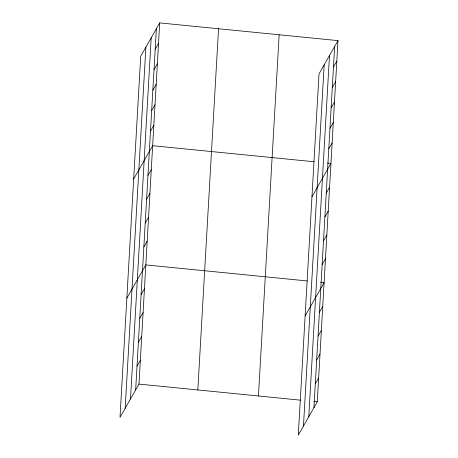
<?xml version="1.0" encoding="UTF-8"?>
<svg xmlns="http://www.w3.org/2000/svg" width="458" height="458" viewBox="0 0 458 458"><rect width="100%" height="100%" fill="white"/><g stroke="black" fill="none" stroke-linecap="round" stroke-linejoin="round"><path stroke-width="0.69" d="M125.171 408.33L145.884 47.128M130.49 399.004L151.203 37.802M135.648 389.958L156.367 28.751M159.705 22.9L140.726 56.174L120.007 417.381L138.986 384.102L159.705 22.9L337.993 40.619L317.274 401.826L298.295 435.1L319.014 73.898L337.993 40.619M197.822 389.953L218.54 28.745M258.444 395.975L279.157 34.774M303.459 426.049L324.172 64.847M308.778 416.728L329.491 55.521M313.936 407.677L334.655 46.476M155.193 49.224L158.531 43.367M154.02 69.69L157.357 63.834M152.846 90.157L156.184 84.306M151.667 110.624L155.01 104.773M150.493 131.091L153.836 125.24M133.679 178.986L152.663 145.707L314.136 161.76M147.957 175.403L151.295 169.552M146.589 199.241L149.926 193.391M145.22 223.08L148.558 217.229M143.852 246.919L147.19 241.068M126.843 298.181L145.821 264.907L307.301 280.954M141.121 294.597L144.459 288.746M139.753 318.436L143.091 312.585M138.385 342.281L141.722 336.424M137.016 366.119L140.354 360.263M333.481 66.942L336.819 61.091M332.308 87.409L335.645 81.558M331.134 107.876L334.472 102.025M329.96 128.349L333.298 122.492M328.781 148.816L332.124 142.965M311.967 196.705L330.951 163.432L327.447 163.082M326.245 193.121L329.583 187.27M324.877 216.96L328.214 211.109M323.508 240.799L326.846 234.948M322.14 264.644L325.478 258.787M305.131 315.905L324.115 282.626L320.611 282.277M319.409 312.322L322.747 306.465M318.041 336.161L321.379 330.304M316.673 359.999L320.01 354.149M315.304 383.838L318.642 377.987M138.986 384.102L300.465 400.155M313.776 401.477L317.274 401.826"/></g></svg>
